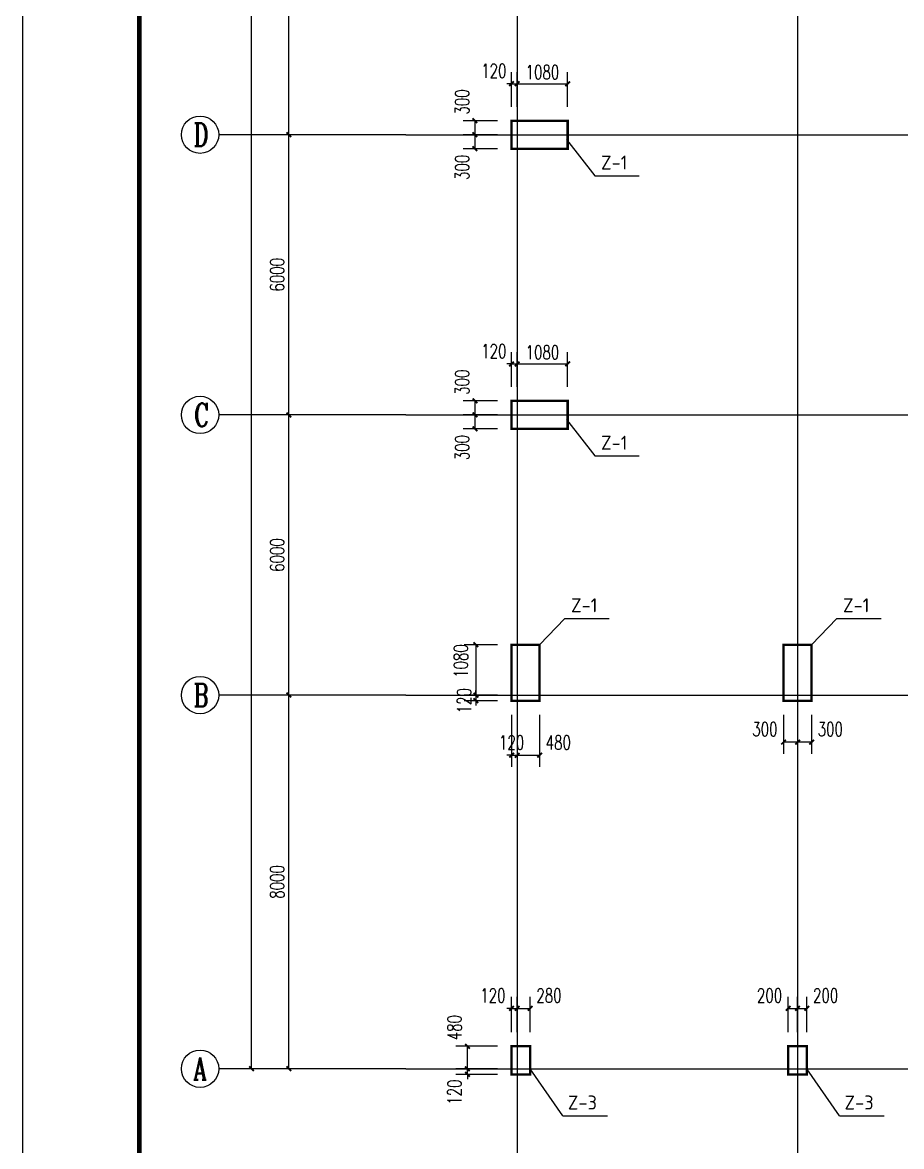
# Model space of a CAD drawing. Extents: x -73672 to 366960, y -527333 to 140666.
# Drawn here: x 177679 to 196488, y -83554 to -59486 of the extents above; entities that cross this region are included whole.
import ezdxf
from ezdxf.enums import TextEntityAlignment as Align

# ---------------------------------------------------------------- set-up
doc = ezdxf.new("R2010")
doc.units = 0
doc.header["$LTSCALE"] = 1000
doc.header["$MEASUREMENT"] = 0
for name, color, linetype in [('AXIS', 3, 'Continuous'), ('AXIS_TEXT', 7, 'Continuous'), ('COLUMN', 9, 'Continuous'), ('NUM', 3, 'Continuous'), ('PUB_TITLE', 4, 'Continuous'), ('建-尺寸', 3, 'Continuous')]:
    doc.layers.add(name, color=color, linetype=linetype)
doc.styles.add('_TCH_AXIS', font='COMPLEX', dxfattribs={"bigfont": 'GBCBIG'})
doc.styles.add('_TCH_DIM_T3', font='SIMPLEX', dxfattribs={"width": 0.705882, "bigfont": 'GBCBIG'})
doc.styles.add('A-DIM_T3', font='SIMPLEX', dxfattribs={"width": 0.705882, "bigfont": 'GBCBIG'})
doc.styles.add('COMPLEX', font='COMPLEX', dxfattribs={"bigfont": 'Tssdchn.shx'})
doc.styles.add('TSSD_Norm', font='Tssdeng.shx', dxfattribs={"bigfont": 'hztxt.shx'})
doc.dimstyles.new('_TCH_ARCH-100', dxfattribs={"dimtxt": 297.5, "dimasz": 100, "dimexe": 250, "dimexo": 300, "dimgap": 100, "dimtad": 1, "dimdec": 0, "dimzin": 0, "dimdsep": 46, "dimtxsty": '_TCH_DIM_T3', "dimblk": 'ARCHTICK', "dimcen": 0.09, "dimclrt": 7, "dimazin": 2, "dimtfac": 1, "dimtdec": 0, "dimtix": 1, "dimtmove": 2, "dimatfit": 3, "dimfxl": 0, "dimtolj": 1, "dimtzin": 0, "dimarcsym": 0})
doc.dimstyles.new('A-DIM-100', dxfattribs={"dimtxt": 297.5, "dimasz": 100, "dimexe": 250, "dimexo": 300, "dimgap": 100, "dimtad": 1, "dimdec": 0, "dimzin": 0, "dimdsep": 46, "dimtxsty": 'A-DIM_T3', "dimblk": 'ARCHTICK', "dimcen": 0.09, "dimclrt": 7, "dimazin": 2, "dimtfac": 1, "dimtdec": 0, "dimtix": 1, "dimtmove": 2, "dimatfit": 3, "dimfxl": 0, "dimtolj": 1, "dimtzin": 0, "dimarcsym": 0})

# ---------------------------------------------------------------- blocks, each defined once
blk = doc.blocks.new('_AXISO')
blk.add_circle((0, 0), 0.5)
at = {"layer": 'AXIS_TEXT', "style": 'COMPLEX'}
blk.add_attdef('A', text='', height=0.56, dxfattribs=at).set_placement((-0.25, -0.28), (0.25, -0.28), align=Align.FIT)
blk = doc.blocks.new('_ArchTick')
at = {"color": 0, "linetype": 'ByBlock', "const_width": 0.4}
blk.add_lwpolyline([(-0.5, -0.5), (0.5, 0.5)], dxfattribs=at)
blk = doc.blocks.new('*D8281')
at = {"layer": 'AXIS', "color": 0, "lineweight": -2}
for p, q in [((185578, -25889), (182328, -25889)), ((182578, -81889), (182578, -25889)), ((185578, -81889), (182328, -81889))]:
    blk.add_line(p, q, dxfattribs=at)
at = {"layer": 'Defpoints', "color": 0}
for p in [(182578, -25889), (185878, -25889), (185878, -81889)]:
    blk.add_point(p, dxfattribs=at)
at = {"layer": 'AXIS', "color": 0, "linetype": 'ByBlock', "lineweight": -2, "xscale": 100, "yscale": 100, "zscale": 100}
for p, rotation in [((182578, -25889), 90), ((182578, -81889), 270)]:
    blk.add_blockref('_ArchTick', p, dxfattribs=dict(at, rotation=rotation))
at = {"layer": 'AXIS', "color": 7, "insert": (182330, -53889), "char_height": 297.5, "attachment_point": 5, "rotation": 90, "style": '_TCH_DIM_T3'}
blk.add_mtext('\\A1;56000', dxfattribs=at)
blk = doc.blocks.new('*D8282')
at = {"layer": 'AXIS', "color": 0, "lineweight": -2}
for p, q in [((185578, -73889), (183128, -73889)), ((183378, -81889), (183378, -73889)), ((185578, -81889), (183128, -81889))]:
    blk.add_line(p, q, dxfattribs=at)
at = {"layer": 'Defpoints', "color": 0}
for p in [(183378, -73889), (185878, -73889), (185878, -81889)]:
    blk.add_point(p, dxfattribs=at)
at = {"layer": 'AXIS', "color": 0, "linetype": 'ByBlock', "lineweight": -2, "xscale": 100, "yscale": 100, "zscale": 100}
for p, rotation in [((183378, -73889), 90), ((183378, -81889), 270)]:
    blk.add_blockref('_ArchTick', p, dxfattribs=dict(at, rotation=rotation))
at = {"layer": 'AXIS', "color": 7, "insert": (183130, -77889), "char_height": 297.5, "attachment_point": 5, "rotation": 90, "style": '_TCH_DIM_T3'}
blk.add_mtext('\\A1;8000', dxfattribs=at)
blk = doc.blocks.new('*D8283')
at = {"layer": 'AXIS', "color": 0, "lineweight": -2}
for p, q in [((185578, -67889), (183128, -67889)), ((183378, -73889), (183378, -67889)), ((185578, -73889), (183128, -73889))]:
    blk.add_line(p, q, dxfattribs=at)
at = {"layer": 'Defpoints', "color": 0}
for p in [(183378, -67889), (185878, -67889), (185878, -73889)]:
    blk.add_point(p, dxfattribs=at)
at = {"layer": 'AXIS', "color": 0, "linetype": 'ByBlock', "lineweight": -2, "xscale": 100, "yscale": 100, "zscale": 100}
for p, rotation in [((183378, -67889), 90), ((183378, -73889), 270)]:
    blk.add_blockref('_ArchTick', p, dxfattribs=dict(at, rotation=rotation))
at = {"layer": 'AXIS', "color": 7, "insert": (183130, -70889), "char_height": 297.5, "attachment_point": 5, "rotation": 90, "style": '_TCH_DIM_T3'}
blk.add_mtext('\\A1;6000', dxfattribs=at)
blk = doc.blocks.new('*D8284')
at = {"layer": 'AXIS', "color": 0, "lineweight": -2}
for p, q in [((185578, -61889), (183128, -61889)), ((183378, -67889), (183378, -61889)), ((185578, -67889), (183128, -67889))]:
    blk.add_line(p, q, dxfattribs=at)
at = {"layer": 'Defpoints', "color": 0}
for p in [(183378, -61889), (185878, -61889), (185878, -67889)]:
    blk.add_point(p, dxfattribs=at)
at = {"layer": 'AXIS', "color": 0, "linetype": 'ByBlock', "lineweight": -2, "xscale": 100, "yscale": 100, "zscale": 100}
for p, rotation in [((183378, -61889), 90), ((183378, -67889), 270)]:
    blk.add_blockref('_ArchTick', p, dxfattribs=dict(at, rotation=rotation))
at = {"layer": 'AXIS', "color": 7, "insert": (183130, -64889), "char_height": 297.5, "attachment_point": 5, "rotation": 90, "style": '_TCH_DIM_T3'}
blk.add_mtext('\\A1;6000', dxfattribs=at)
blk = doc.blocks.new('*D8285')
at = {"layer": 'AXIS', "color": 0, "lineweight": -2}
for p, q in [((185578, -55889), (183128, -55889)), ((183378, -61889), (183378, -55889)), ((185578, -61889), (183128, -61889))]:
    blk.add_line(p, q, dxfattribs=at)
at = {"layer": 'Defpoints', "color": 0}
for p in [(183378, -55889), (185878, -55889), (185878, -61889)]:
    blk.add_point(p, dxfattribs=at)
at = {"layer": 'AXIS', "color": 0, "linetype": 'ByBlock', "lineweight": -2, "xscale": 100, "yscale": 100, "zscale": 100}
for p, rotation in [((183378, -55889), 90), ((183378, -61889), 270)]:
    blk.add_blockref('_ArchTick', p, dxfattribs=dict(at, rotation=rotation))
at = {"layer": 'AXIS', "color": 7, "insert": (183130, -58889), "char_height": 297.5, "attachment_point": 5, "rotation": 90, "style": '_TCH_DIM_T3'}
blk.add_mtext('\\A1;6000', dxfattribs=at)
blk = doc.blocks.new('*D8361')
at = {"layer": 'Defpoints', "color": 0}
for p in [(188144, -72809), (187381, -73889), (188144, -73889)]:
    blk.add_point(p, dxfattribs=at)
at = {"layer": '建-尺寸', "color": 0, "lineweight": -2}
for p, q in [((187844, -72809), (187131, -72809)), ((187381, -72809), (187381, -73889)), ((187844, -73889), (187131, -73889))]:
    blk.add_line(p, q, dxfattribs=at)
at = {"layer": '建-尺寸', "color": 0, "linetype": 'ByBlock', "lineweight": -2, "xscale": 100, "yscale": 100, "zscale": 100}
for p, rotation in [((187381, -72809), 90), ((187381, -73889), 270)]:
    blk.add_blockref('_ArchTick', p, dxfattribs=dict(at, rotation=rotation))
at = {"layer": '建-尺寸', "color": 7, "insert": (187060, -73159), "char_height": 297.5, "attachment_point": 5, "rotation": 90, "style": 'A-DIM_T3'}
blk.add_mtext('\\A1;1080', dxfattribs=at)
blk = doc.blocks.new('*D8362')
at = {"layer": 'Defpoints', "color": 0}
for p in [(187381, -74009), (188144, -73889), (188144, -74009)]:
    blk.add_point(p, dxfattribs=at)
at = {"layer": '建-尺寸', "color": 0, "lineweight": -2}
for p, q in [((187381, -73889), (187381, -73789)), ((187844, -73889), (187131, -73889)), ((187844, -74009), (187131, -74009)), ((187381, -73889), (187381, -74009)), ((187381, -74009), (187381, -74109))]:
    blk.add_line(p, q, dxfattribs=at)
at = {"layer": '建-尺寸', "color": 0, "linetype": 'ByBlock', "lineweight": -2, "xscale": 100, "yscale": 100, "zscale": 100}
for p, rotation in [((187381, -73889), 270), ((187381, -74009), 90)]:
    blk.add_blockref('_ArchTick', p, dxfattribs=dict(at, rotation=rotation))
at = {"layer": '建-尺寸', "color": 7, "insert": (187131, -74009), "char_height": 297.5, "attachment_point": 5, "rotation": 90, "style": 'A-DIM_T3'}
blk.add_mtext('\\A1;120', dxfattribs=at)
blk = doc.blocks.new('*D8363')
at = {"layer": 'Defpoints', "color": 0}
for p in [(188144, -74009), (188264, -74009), (188264, -75176)]:
    blk.add_point(p, dxfattribs=at)
at = {"layer": '建-尺寸', "color": 0, "lineweight": -2}
for p, q in [((188144, -74309), (188144, -75426)), ((188264, -74309), (188264, -75426)), ((188144, -75176), (188044, -75176)), ((188144, -75176), (188264, -75176)), ((188264, -75176), (188364, -75176))]:
    blk.add_line(p, q, dxfattribs=at)
at = {"layer": '建-尺寸', "color": 0, "linetype": 'ByBlock', "lineweight": -2, "xscale": 100, "yscale": 100, "zscale": 100}
blk.add_blockref('_ArchTick', (188144, -75176), dxfattribs=at)
at = {"layer": '建-尺寸', "color": 0, "linetype": 'ByBlock', "lineweight": -2, "xscale": 100, "yscale": 100, "zscale": 100, "rotation": 180}
blk.add_blockref('_ArchTick', (188264, -75176), dxfattribs=at)
at = {"layer": '建-尺寸', "color": 7, "insert": (188144, -74901), "char_height": 297.5, "attachment_point": 5, "style": 'A-DIM_T3'}
blk.add_mtext('\\A1;120', dxfattribs=at)
blk = doc.blocks.new('*D8364')
at = {"layer": 'Defpoints', "color": 0}
for p in [(188264, -74009), (188744, -74009), (188744, -75176)]:
    blk.add_point(p, dxfattribs=at)
at = {"layer": '建-尺寸', "color": 0, "lineweight": -2}
for p, q in [((188264, -74309), (188264, -75426)), ((188744, -74309), (188744, -75426)), ((188264, -75176), (188744, -75176))]:
    blk.add_line(p, q, dxfattribs=at)
at = {"layer": '建-尺寸', "color": 0, "linetype": 'ByBlock', "lineweight": -2, "xscale": 100, "yscale": 100, "zscale": 100, "rotation": 180}
blk.add_blockref('_ArchTick', (188264, -75176), dxfattribs=at)
at = {"layer": '建-尺寸', "color": 0, "linetype": 'ByBlock', "lineweight": -2, "xscale": 100, "yscale": 100, "zscale": 100}
blk.add_blockref('_ArchTick', (188744, -75176), dxfattribs=at)
at = {"layer": '建-尺寸', "color": 7, "insert": (189144, -74901), "char_height": 297.5, "attachment_point": 5, "style": 'A-DIM_T3'}
blk.add_mtext('\\A1;480', dxfattribs=at)
blk = doc.blocks.new('*D8365')
at = {"layer": 'Defpoints', "color": 0}
for p in [(194264, -74009), (194564, -74009), (194264, -74895)]:
    blk.add_point(p, dxfattribs=at)
at = {"layer": '建-尺寸', "color": 0, "lineweight": -2}
for p, q in [((194264, -74309), (194264, -75145)), ((194564, -74309), (194564, -75145)), ((194564, -74895), (194264, -74895))]:
    blk.add_line(p, q, dxfattribs=at)
at = {"layer": '建-尺寸', "color": 0, "linetype": 'ByBlock', "lineweight": -2, "xscale": 100, "yscale": 100, "zscale": 100, "rotation": 180}
blk.add_blockref('_ArchTick', (194264, -74895), dxfattribs=at)
at = {"layer": '建-尺寸', "color": 0, "linetype": 'ByBlock', "lineweight": -2, "xscale": 100, "yscale": 100, "zscale": 100}
blk.add_blockref('_ArchTick', (194564, -74895), dxfattribs=at)
at = {"layer": '建-尺寸', "color": 7, "insert": (194964, -74620), "char_height": 297.5, "attachment_point": 5, "style": 'A-DIM_T3'}
blk.add_mtext('\\A1;300', dxfattribs=at)
blk = doc.blocks.new('*D8366')
at = {"layer": 'Defpoints', "color": 0}
for p in [(193964, -74009), (194264, -74009), (193964, -74895)]:
    blk.add_point(p, dxfattribs=at)
at = {"layer": '建-尺寸', "color": 0, "lineweight": -2}
for p, q in [((193964, -74309), (193964, -75145)), ((194264, -74309), (194264, -75145)), ((194264, -74895), (193964, -74895))]:
    blk.add_line(p, q, dxfattribs=at)
at = {"layer": '建-尺寸', "color": 0, "linetype": 'ByBlock', "lineweight": -2, "xscale": 100, "yscale": 100, "zscale": 100, "rotation": 180}
blk.add_blockref('_ArchTick', (193964, -74895), dxfattribs=at)
at = {"layer": '建-尺寸', "color": 0, "linetype": 'ByBlock', "lineweight": -2, "xscale": 100, "yscale": 100, "zscale": 100}
blk.add_blockref('_ArchTick', (194264, -74895), dxfattribs=at)
at = {"layer": '建-尺寸', "color": 7, "insert": (193564, -74620), "char_height": 297.5, "attachment_point": 5, "style": 'A-DIM_T3'}
blk.add_mtext('\\A1;300', dxfattribs=at)
blk = doc.blocks.new('*D8417')
at = {"layer": 'Defpoints', "color": 0}
for p in [(188264, -60798), (188144, -61589), (188264, -61589)]:
    blk.add_point(p, dxfattribs=at)
at = {"layer": '建-尺寸', "color": 0, "lineweight": -2}
for p, q in [((188144, -61289), (188144, -60548)), ((188264, -61289), (188264, -60548)), ((188144, -60798), (188044, -60798)), ((188144, -60798), (188264, -60798)), ((188264, -60798), (188364, -60798))]:
    blk.add_line(p, q, dxfattribs=at)
at = {"layer": '建-尺寸', "color": 0, "linetype": 'ByBlock', "lineweight": -2, "xscale": 100, "yscale": 100, "zscale": 100}
blk.add_blockref('_ArchTick', (188144, -60798), dxfattribs=at)
at = {"layer": '建-尺寸', "color": 0, "linetype": 'ByBlock', "lineweight": -2, "xscale": 100, "yscale": 100, "zscale": 100, "rotation": 180}
blk.add_blockref('_ArchTick', (188264, -60798), dxfattribs=at)
at = {"layer": '建-尺寸', "color": 7, "insert": (187764, -60523), "char_height": 297.5, "attachment_point": 5, "style": 'A-DIM_T3'}
blk.add_mtext('\\A1;120', dxfattribs=at)
blk = doc.blocks.new('*D8418')
at = {"layer": 'Defpoints', "color": 0}
for p in [(189344, -60798), (188264, -61589), (189344, -61589)]:
    blk.add_point(p, dxfattribs=at)
at = {"layer": '建-尺寸', "color": 0, "lineweight": -2}
for p, q in [((188264, -61289), (188264, -60548)), ((189344, -61289), (189344, -60548)), ((188264, -60798), (189344, -60798))]:
    blk.add_line(p, q, dxfattribs=at)
at = {"layer": '建-尺寸', "color": 0, "linetype": 'ByBlock', "lineweight": -2, "xscale": 100, "yscale": 100, "zscale": 100, "rotation": 180}
blk.add_blockref('_ArchTick', (188264, -60798), dxfattribs=at)
at = {"layer": '建-尺寸', "color": 0, "linetype": 'ByBlock', "lineweight": -2, "xscale": 100, "yscale": 100, "zscale": 100}
blk.add_blockref('_ArchTick', (189344, -60798), dxfattribs=at)
at = {"layer": '建-尺寸', "color": 7, "insert": (188804, -60549), "char_height": 297.5, "attachment_point": 5, "style": 'A-DIM_T3'}
blk.add_mtext('\\A1;1080', dxfattribs=at)
blk = doc.blocks.new('*D8419')
at = {"layer": 'Defpoints', "color": 0}
for p in [(188144, -61589), (187360, -61889), (188144, -61889)]:
    blk.add_point(p, dxfattribs=at)
at = {"layer": '建-尺寸', "color": 0, "lineweight": -2}
for p, q in [((187844, -61589), (187110, -61589)), ((187360, -61589), (187360, -61889)), ((187844, -61889), (187110, -61889))]:
    blk.add_line(p, q, dxfattribs=at)
at = {"layer": '建-尺寸', "color": 0, "linetype": 'ByBlock', "lineweight": -2, "xscale": 100, "yscale": 100, "zscale": 100}
for p, rotation in [((187360, -61589), 90), ((187360, -61889), 270)]:
    blk.add_blockref('_ArchTick', p, dxfattribs=dict(at, rotation=rotation))
at = {"layer": '建-尺寸', "color": 7, "insert": (187085, -61189), "char_height": 297.5, "attachment_point": 5, "rotation": 90, "style": 'A-DIM_T3'}
blk.add_mtext('\\A1;300', dxfattribs=at)
blk = doc.blocks.new('*D8420')
at = {"layer": 'Defpoints', "color": 0}
for p in [(188144, -61889), (187360, -62189), (188144, -62189)]:
    blk.add_point(p, dxfattribs=at)
at = {"layer": '建-尺寸', "color": 0, "lineweight": -2}
for p, q in [((187844, -61889), (187110, -61889)), ((187360, -61889), (187360, -62189)), ((187844, -62189), (187110, -62189))]:
    blk.add_line(p, q, dxfattribs=at)
at = {"layer": '建-尺寸', "color": 0, "linetype": 'ByBlock', "lineweight": -2, "xscale": 100, "yscale": 100, "zscale": 100}
for p, rotation in [((187360, -61889), 90), ((187360, -62189), 270)]:
    blk.add_blockref('_ArchTick', p, dxfattribs=dict(at, rotation=rotation))
at = {"layer": '建-尺寸', "color": 7, "insert": (187085, -62589), "char_height": 297.5, "attachment_point": 5, "rotation": 90, "style": 'A-DIM_T3'}
blk.add_mtext('\\A1;300', dxfattribs=at)
blk = doc.blocks.new('*D8421')
at = {"layer": 'Defpoints', "color": 0}
for p in [(188264, -66798), (188144, -67589), (188264, -67589)]:
    blk.add_point(p, dxfattribs=at)
at = {"layer": '建-尺寸', "color": 0, "lineweight": -2}
for p, q in [((188144, -67289), (188144, -66548)), ((188264, -67289), (188264, -66548)), ((188144, -66798), (188044, -66798)), ((188144, -66798), (188264, -66798)), ((188264, -66798), (188364, -66798))]:
    blk.add_line(p, q, dxfattribs=at)
at = {"layer": '建-尺寸', "color": 0, "linetype": 'ByBlock', "lineweight": -2, "xscale": 100, "yscale": 100, "zscale": 100}
blk.add_blockref('_ArchTick', (188144, -66798), dxfattribs=at)
at = {"layer": '建-尺寸', "color": 0, "linetype": 'ByBlock', "lineweight": -2, "xscale": 100, "yscale": 100, "zscale": 100, "rotation": 180}
blk.add_blockref('_ArchTick', (188264, -66798), dxfattribs=at)
at = {"layer": '建-尺寸', "color": 7, "insert": (187764, -66523), "char_height": 297.5, "attachment_point": 5, "style": 'A-DIM_T3'}
blk.add_mtext('\\A1;120', dxfattribs=at)
blk = doc.blocks.new('*D8422')
at = {"layer": 'Defpoints', "color": 0}
for p in [(189344, -66798), (188264, -67589), (189344, -67589)]:
    blk.add_point(p, dxfattribs=at)
at = {"layer": '建-尺寸', "color": 0, "lineweight": -2}
for p, q in [((188264, -67289), (188264, -66548)), ((189344, -67289), (189344, -66548)), ((188264, -66798), (189344, -66798))]:
    blk.add_line(p, q, dxfattribs=at)
at = {"layer": '建-尺寸', "color": 0, "linetype": 'ByBlock', "lineweight": -2, "xscale": 100, "yscale": 100, "zscale": 100, "rotation": 180}
blk.add_blockref('_ArchTick', (188264, -66798), dxfattribs=at)
at = {"layer": '建-尺寸', "color": 0, "linetype": 'ByBlock', "lineweight": -2, "xscale": 100, "yscale": 100, "zscale": 100}
blk.add_blockref('_ArchTick', (189344, -66798), dxfattribs=at)
at = {"layer": '建-尺寸', "color": 7, "insert": (188804, -66549), "char_height": 297.5, "attachment_point": 5, "style": 'A-DIM_T3'}
blk.add_mtext('\\A1;1080', dxfattribs=at)
blk = doc.blocks.new('*D8423')
at = {"layer": 'Defpoints', "color": 0}
for p in [(188144, -67589), (187360, -67889), (188144, -67889)]:
    blk.add_point(p, dxfattribs=at)
at = {"layer": '建-尺寸', "color": 0, "lineweight": -2}
for p, q in [((187844, -67589), (187110, -67589)), ((187360, -67589), (187360, -67889)), ((187844, -67889), (187110, -67889))]:
    blk.add_line(p, q, dxfattribs=at)
at = {"layer": '建-尺寸', "color": 0, "linetype": 'ByBlock', "lineweight": -2, "xscale": 100, "yscale": 100, "zscale": 100}
for p, rotation in [((187360, -67589), 90), ((187360, -67889), 270)]:
    blk.add_blockref('_ArchTick', p, dxfattribs=dict(at, rotation=rotation))
at = {"layer": '建-尺寸', "color": 7, "insert": (187085, -67189), "char_height": 297.5, "attachment_point": 5, "rotation": 90, "style": 'A-DIM_T3'}
blk.add_mtext('\\A1;300', dxfattribs=at)
blk = doc.blocks.new('*D8424')
at = {"layer": 'Defpoints', "color": 0}
for p in [(188144, -67889), (187360, -68189), (188144, -68189)]:
    blk.add_point(p, dxfattribs=at)
at = {"layer": '建-尺寸', "color": 0, "lineweight": -2}
for p, q in [((187844, -67889), (187110, -67889)), ((187360, -67889), (187360, -68189)), ((187844, -68189), (187110, -68189))]:
    blk.add_line(p, q, dxfattribs=at)
at = {"layer": '建-尺寸', "color": 0, "linetype": 'ByBlock', "lineweight": -2, "xscale": 100, "yscale": 100, "zscale": 100}
for p, rotation in [((187360, -67889), 90), ((187360, -68189), 270)]:
    blk.add_blockref('_ArchTick', p, dxfattribs=dict(at, rotation=rotation))
at = {"layer": '建-尺寸', "color": 7, "insert": (187085, -68589), "char_height": 297.5, "attachment_point": 5, "rotation": 90, "style": 'A-DIM_T3'}
blk.add_mtext('\\A1;300', dxfattribs=at)
blk = doc.blocks.new('*D8490')
at = {"layer": 'Defpoints', "color": 0}
for p in [(194264, -80596), (194064, -81409), (194264, -81409)]:
    blk.add_point(p, dxfattribs=at)
at = {"layer": '建-尺寸', "color": 0, "lineweight": -2}
for p, q in [((194064, -81109), (194064, -80346)), ((194264, -81109), (194264, -80346)), ((194064, -80596), (194264, -80596))]:
    blk.add_line(p, q, dxfattribs=at)
at = {"layer": '建-尺寸', "color": 0, "linetype": 'ByBlock', "lineweight": -2, "xscale": 100, "yscale": 100, "zscale": 100, "rotation": 180}
blk.add_blockref('_ArchTick', (194064, -80596), dxfattribs=at)
at = {"layer": '建-尺寸', "color": 0, "linetype": 'ByBlock', "lineweight": -2, "xscale": 100, "yscale": 100, "zscale": 100}
blk.add_blockref('_ArchTick', (194264, -80596), dxfattribs=at)
at = {"layer": '建-尺寸', "color": 7, "insert": (193664, -80321), "char_height": 297.5, "attachment_point": 5, "style": 'A-DIM_T3'}
blk.add_mtext('\\A1;200', dxfattribs=at)
blk = doc.blocks.new('*D8491')
at = {"layer": 'Defpoints', "color": 0}
for p in [(194464, -80596), (194264, -81409), (194464, -81409)]:
    blk.add_point(p, dxfattribs=at)
at = {"layer": '建-尺寸', "color": 0, "lineweight": -2}
for p, q in [((194264, -81109), (194264, -80346)), ((194464, -81109), (194464, -80346)), ((194264, -80596), (194464, -80596))]:
    blk.add_line(p, q, dxfattribs=at)
at = {"layer": '建-尺寸', "color": 0, "linetype": 'ByBlock', "lineweight": -2, "xscale": 100, "yscale": 100, "zscale": 100, "rotation": 180}
blk.add_blockref('_ArchTick', (194264, -80596), dxfattribs=at)
at = {"layer": '建-尺寸', "color": 0, "linetype": 'ByBlock', "lineweight": -2, "xscale": 100, "yscale": 100, "zscale": 100}
blk.add_blockref('_ArchTick', (194464, -80596), dxfattribs=at)
at = {"layer": '建-尺寸', "color": 7, "insert": (194864, -80321), "char_height": 297.5, "attachment_point": 5, "style": 'A-DIM_T3'}
blk.add_mtext('\\A1;200', dxfattribs=at)
blk = doc.blocks.new('*D8492')
at = {"layer": 'Defpoints', "color": 0}
for p in [(188264, -80596), (188144, -81409), (188264, -81409)]:
    blk.add_point(p, dxfattribs=at)
at = {"layer": '建-尺寸', "color": 0, "lineweight": -2}
for p, q in [((188144, -81109), (188144, -80346)), ((188264, -81109), (188264, -80346)), ((188144, -80596), (188044, -80596)), ((188144, -80596), (188264, -80596)), ((188264, -80596), (188364, -80596))]:
    blk.add_line(p, q, dxfattribs=at)
at = {"layer": '建-尺寸', "color": 0, "linetype": 'ByBlock', "lineweight": -2, "xscale": 100, "yscale": 100, "zscale": 100}
blk.add_blockref('_ArchTick', (188144, -80596), dxfattribs=at)
at = {"layer": '建-尺寸', "color": 0, "linetype": 'ByBlock', "lineweight": -2, "xscale": 100, "yscale": 100, "zscale": 100, "rotation": 180}
blk.add_blockref('_ArchTick', (188264, -80596), dxfattribs=at)
at = {"layer": '建-尺寸', "color": 7, "insert": (187744, -80321), "char_height": 297.5, "attachment_point": 5, "style": 'A-DIM_T3'}
blk.add_mtext('\\A1;120', dxfattribs=at)
blk = doc.blocks.new('*D8493')
at = {"layer": 'Defpoints', "color": 0}
for p in [(188544, -80596), (188264, -81409), (188544, -81409)]:
    blk.add_point(p, dxfattribs=at)
at = {"layer": '建-尺寸', "color": 0, "lineweight": -2}
for p, q in [((188264, -81109), (188264, -80346)), ((188544, -81109), (188544, -80346)), ((188264, -80596), (188544, -80596))]:
    blk.add_line(p, q, dxfattribs=at)
at = {"layer": '建-尺寸', "color": 0, "linetype": 'ByBlock', "lineweight": -2, "xscale": 100, "yscale": 100, "zscale": 100, "rotation": 180}
blk.add_blockref('_ArchTick', (188264, -80596), dxfattribs=at)
at = {"layer": '建-尺寸', "color": 0, "linetype": 'ByBlock', "lineweight": -2, "xscale": 100, "yscale": 100, "zscale": 100}
blk.add_blockref('_ArchTick', (188544, -80596), dxfattribs=at)
at = {"layer": '建-尺寸', "color": 7, "insert": (188944, -80321), "char_height": 297.5, "attachment_point": 5, "style": 'A-DIM_T3'}
blk.add_mtext('\\A1;280', dxfattribs=at)
blk = doc.blocks.new('*D9055')
at = {"layer": 'Defpoints', "color": 0}
for p in [(187198, -81889), (188144, -81889), (188144, -82009)]:
    blk.add_point(p, dxfattribs=at)
at = {"layer": '建-尺寸', "color": 0, "lineweight": -2}
for p, q in [((187198, -81889), (187198, -81789)), ((187844, -81889), (186948, -81889)), ((187844, -82009), (186948, -82009)), ((187198, -82009), (187198, -81889)), ((187198, -82009), (187198, -82109))]:
    blk.add_line(p, q, dxfattribs=at)
at = {"layer": '建-尺寸', "color": 0, "linetype": 'ByBlock', "lineweight": -2, "xscale": 100, "yscale": 100, "zscale": 100}
for p, rotation in [((187198, -81889), 270), ((187198, -82009), 90)]:
    blk.add_blockref('_ArchTick', p, dxfattribs=dict(at, rotation=rotation))
at = {"layer": '建-尺寸', "color": 7, "insert": (186923, -82389), "char_height": 297.5, "attachment_point": 5, "rotation": 90, "style": 'A-DIM_T3'}
blk.add_mtext('\\A1;120', dxfattribs=at)
blk = doc.blocks.new('*D9056')
at = {"layer": 'Defpoints', "color": 0}
for p in [(187198, -81409), (188144, -81409), (188144, -81889)]:
    blk.add_point(p, dxfattribs=at)
at = {"layer": '建-尺寸', "color": 0, "lineweight": -2}
for p, q in [((187844, -81409), (186948, -81409)), ((187198, -81889), (187198, -81409)), ((187844, -81889), (186948, -81889))]:
    blk.add_line(p, q, dxfattribs=at)
at = {"layer": '建-尺寸', "color": 0, "linetype": 'ByBlock', "lineweight": -2, "xscale": 100, "yscale": 100, "zscale": 100}
for p, rotation in [((187198, -81409), 90), ((187198, -81889), 270)]:
    blk.add_blockref('_ArchTick', p, dxfattribs=dict(at, rotation=rotation))
at = {"layer": '建-尺寸', "color": 7, "insert": (186923, -81009), "char_height": 297.5, "attachment_point": 5, "rotation": 90, "style": 'A-DIM_T3'}
blk.add_mtext('\\A1;480', dxfattribs=at)

msp = doc.modelspace()

# ---------------------------------------------------------------- linework, layer by layer
at = {"color": 1}
for p, q in [((188264.15, -24236.64), (188264.15, -84710.49)), ((194264.15, -24236.64), (194264.15, -84710.49)), ((185878.49, -61888.84), (304648.09, -61888.84)), ((185878.49, -67888.84), (304648.09, -67888.84)), ((185878.49, -73888.84), (304648.09, -73888.84)), ((185878.49, -81888.84), (304648.09, -81888.84))]:
    msp.add_line(p, q, dxfattribs=at)
at = {"color": 0}
for p, q in [((189320.33, -61989.46), (189924.06, -62767.6)), ((189924.06, -62767.6), (190876.61, -62767.6)), ((189320.33, -67989.46), (189924.06, -68767.6)), ((189924.06, -68767.6), (190876.61, -68767.6)), ((188744.15, -72808.84), (189282.56, -72247.72)), ((189282.56, -72247.72), (190235.11, -72247.72)), ((194564.15, -72808.84), (195102.56, -72247.72)), ((195102.56, -72247.72), (196055.11, -72247.72)), ((189243.36, -82894.8), (188544.15, -81888.84)), ((195163.36, -82894.8), (194464.15, -81888.84)), ((189243.36, -82894.8), (190195.91, -82894.8)), ((195163.36, -82894.8), (196115.91, -82894.8))]:
    msp.add_line(p, q, dxfattribs=at)
msp.add_line((186644.15, -73888.84), (188144.15, -73888.84))
at = {"color": 0, "const_width": 50}
for points in [[(188144.15, -62188.84), (188144.15, -61588.84), (189344.15, -61588.84), (189344.15, -62188.84), (188144.15, -62188.84)], [(188144.15, -68188.84), (188144.15, -67588.84), (189344.15, -67588.84), (189344.15, -68188.84), (188144.15, -68188.84)], [(188144.15, -72808.84), (188144.15, -74008.84), (188744.15, -74008.84), (188744.15, -72808.84), (188144.15, -72808.84)], [(193964.15, -72808.84), (193964.15, -74008.84), (194564.15, -74008.84), (194564.15, -72808.84), (193964.15, -72808.84)], [(188544.15, -82008.84), (188544.15, -81408.84), (188144.15, -81408.84), (188144.15, -82008.84), (188544.15, -82008.84)], [(194464.15, -82008.84), (194464.15, -81408.84), (194064.15, -81408.84), (194064.15, -82008.84), (194464.15, -82008.84)]]:
    msp.add_lwpolyline(points, dxfattribs=at)
at = {"layer": 'AXIS'}
for p, q in [((185878.49, -61888.84), (181878.49, -61888.84)), ((185878.49, -67888.84), (181878.49, -67888.84)), ((185878.49, -73888.84), (181878.49, -73888.84)), ((185878.49, -81888.84), (181878.49, -81888.84))]:
    msp.add_line(p, q, dxfattribs=at)
at = {"layer": 'COLUMN'}
for points in [[(188144.15, -61588.84), (188144.15, -62188.84), (189344.15, -62188.84), (189344.15, -61588.84)], [(188144.15, -67588.84), (188144.15, -68188.84), (189344.15, -68188.84), (189344.15, -67588.84)], [(188144.15, -74008.84), (188744.15, -74008.84), (188744.15, -72808.84), (188144.15, -72808.84)], [(193964.15, -74008.84), (194564.15, -74008.84), (194564.15, -72808.84), (193964.15, -72808.84)], [(188144.15, -82008.84), (188544.15, -82008.84), (188544.15, -81408.84), (188144.15, -81408.84)], [(194064.15, -82008.84), (194464.15, -82008.84), (194464.15, -81408.84), (194064.15, -81408.84)]]:
    msp.add_lwpolyline(points, close=True, dxfattribs=at)
at = {"layer": 'PUB_TITLE'}
msp.add_lwpolyline([(177678.75, -102317.87), (326378.75, -102317.87), (326378.75, -18217.87), (177678.75, -18217.87)], close=True, dxfattribs=at)
at = {"layer": 'PUB_TITLE', "const_width": 100}
msp.add_lwpolyline([(180178.75, -101317.87), (325378.75, -101317.87), (325378.75, -19217.87), (180178.75, -19217.87)], close=True, dxfattribs=at)

# ---------------------------------------------------------------- block references
at = {"layer": 'AXIS'}
ref = msp.add_blockref('_AXISO', (181478.49, -61888.84), dxfattribs=dict(at, xscale=800, yscale=800, zscale=800))
ref.add_attrib('A', 'D', (181339.58, -62131.94), dxfattribs={"color": 7, "height": 486.22, "style": '_TCH_AXIS', "width": 0.705882})
ref = msp.add_blockref('_AXISO', (181478.49, -67888.84), dxfattribs=dict(at, xscale=800, yscale=800, zscale=800))
ref.add_attrib('A', 'C', (181352.44, -68138.85), dxfattribs={"color": 7, "height": 500.04, "style": '_TCH_AXIS', "width": 0.705882})
ref = msp.add_blockref('_AXISO', (181478.49, -73888.84), dxfattribs=dict(at, xscale=800, yscale=800, zscale=800))
ref.add_attrib('A', 'B', (181339.58, -74131.94), dxfattribs={"color": 7, "height": 486.22, "style": '_TCH_AXIS', "width": 0.705882})
ref = msp.add_blockref('_AXISO', (181478.49, -81888.84), dxfattribs=dict(at, xscale=800, yscale=800, zscale=800))
ref.add_attrib('A', 'A', (181333.55, -82128.4), dxfattribs={"color": 7, "height": 479.13, "style": '_TCH_AXIS', "width": 0.705882})

# ---------------------------------------------------------------- texts
at = {"layer": 'NUM', "style": 'TSSD_Norm'}
for s, p in [('Z-1', (190340.24, -62634.68)), ('Z-1', (190340.24, -68634.68)), ('Z-1', (189698.74, -72114.8)), ('Z-1', (195518.74, -72114.8)), ('Z-3', (189659.54, -82761.88)), ('Z-3', (195579.54, -82761.88))]:
    msp.add_text(s, height=300, dxfattribs=at).set_placement(p, align=Align.CENTER)

# ---------------------------------------------------------------- dimensions: what is measured, and where the dimension line sits
at = {"layer": 'AXIS'}
for p1, p2, distance, picture, middle in [((185878.49, -81888.84), (185878.49, -25888.84), 3300, '*D8281', (182329.74, -53888.84)), ((185878.49, -61888.84), (185878.49, -55888.84), 2500, '*D8285', (183129.74, -58888.84)), ((185878.49, -67888.84), (185878.49, -61888.84), 2500, '*D8284', (183129.74, -64888.84)), ((185878.49, -73888.84), (185878.49, -67888.84), 2500, '*D8283', (183129.74, -70888.84)), ((185878.49, -81888.84), (185878.49, -73888.84), 2500, '*D8282', (183129.74, -77888.84))]:
    dim = msp.add_aligned_dim(p1=p1, p2=p2, distance=distance, dimstyle='_TCH_ARCH-100', dxfattribs=at)
    dim.commit()
    dim.dimension.update_dxf_attribs({"geometry": picture, "text_midpoint": middle})
at = {"layer": '建-尺寸', "color": 0}
for base, p1, p2, angle, picture, middle in [((188264.15, -60797.62), (188144.15, -61588.84), (188264.15, -61588.84), 0, '*D8417', (187764.15, -60522.62)), ((187360.12, -61888.84), (188144.15, -61588.84), (188144.15, -61888.84), 270, '*D8419', (187085.12, -61188.84)), ((187360.12, -62188.84), (188144.15, -61888.84), (188144.15, -62188.84), 270, '*D8420', (187085.12, -62588.84)), ((188264.15, -66797.62), (188144.15, -67588.84), (188264.15, -67588.84), 0, '*D8421', (187764.15, -66522.62)), ((187360.12, -67888.84), (188144.15, -67588.84), (188144.15, -67888.84), 270, '*D8423', (187085.12, -67188.84)), ((187360.12, -68188.84), (188144.15, -67888.84), (188144.15, -68188.84), 270, '*D8424', (187085.12, -68588.84)), ((187380.56, -73888.84), (188144.15, -72808.84), (188144.15, -73888.84), 270, '*D8361', (187059.8, -73158.85)), ((187380.56, -74008.84), (188144.15, -73888.84), (188144.15, -74008.84), 270, '*D8362', (187130.56, -74008.84)), ((188264.15, -75175.98), (188144.15, -74008.84), (188264.15, -74008.84), 0, '*D8363', (188144.15, -74900.98)), ((188744.15, -75175.98), (188264.15, -74008.84), (188744.15, -74008.84), 0, '*D8364', (189144.15, -74900.98)), ((193964.15, -74895.42), (194264.15, -74008.84), (193964.15, -74008.84), 180, '*D8366', (193564.15, -74620.42)), ((194264.15, -74895.42), (194564.15, -74008.84), (194264.15, -74008.84), 180, '*D8365', (194964.15, -74620.42)), ((188264.15, -80596.27), (188144.15, -81408.84), (188264.15, -81408.84), 0, '*D8492', (187744.15, -80321.27)), ((188544.15, -80596.27), (188264.15, -81408.84), (188544.15, -81408.84), 0, '*D8493', (188944.15, -80321.27)), ((194264.15, -80596.27), (194064.15, -81408.84), (194264.15, -81408.84), 0, '*D8490', (193664.15, -80321.27)), ((194464.15, -80596.27), (194264.15, -81408.84), (194464.15, -81408.84), 0, '*D8491', (194864.15, -80321.27)), ((187197.57, -81408.84), (188144.15, -81888.84), (188144.15, -81408.84), 90, '*D9056', (186922.57, -81008.84)), ((187197.57, -81888.84), (188144.15, -82008.84), (188144.15, -81888.84), 90, '*D9055', (186922.57, -82388.84))]:
    dim = msp.add_linear_dim(base=base, p1=p1, p2=p2, angle=angle, dimstyle='A-DIM-100', dxfattribs=at)
    dim.commit()
    dim.dimension.update_dxf_attribs({"geometry": picture, "text_midpoint": middle, "dimtype": 161})
for p1, p2, picture, middle in [((188264.15, -61588.84), (189344.15, -61588.84), '*D8418', (188804.15, -60548.87)), ((188264.15, -67588.84), (189344.15, -67588.84), '*D8422', (188804.15, -66548.87))]:
    dim = msp.add_aligned_dim(p1=p1, p2=p2, distance=791.21, dimstyle='A-DIM-100', dxfattribs=at)
    dim.commit()
    dim.dimension.update_dxf_attribs({"geometry": picture, "text_midpoint": middle})

doc.saveas('drawing.dxf')
